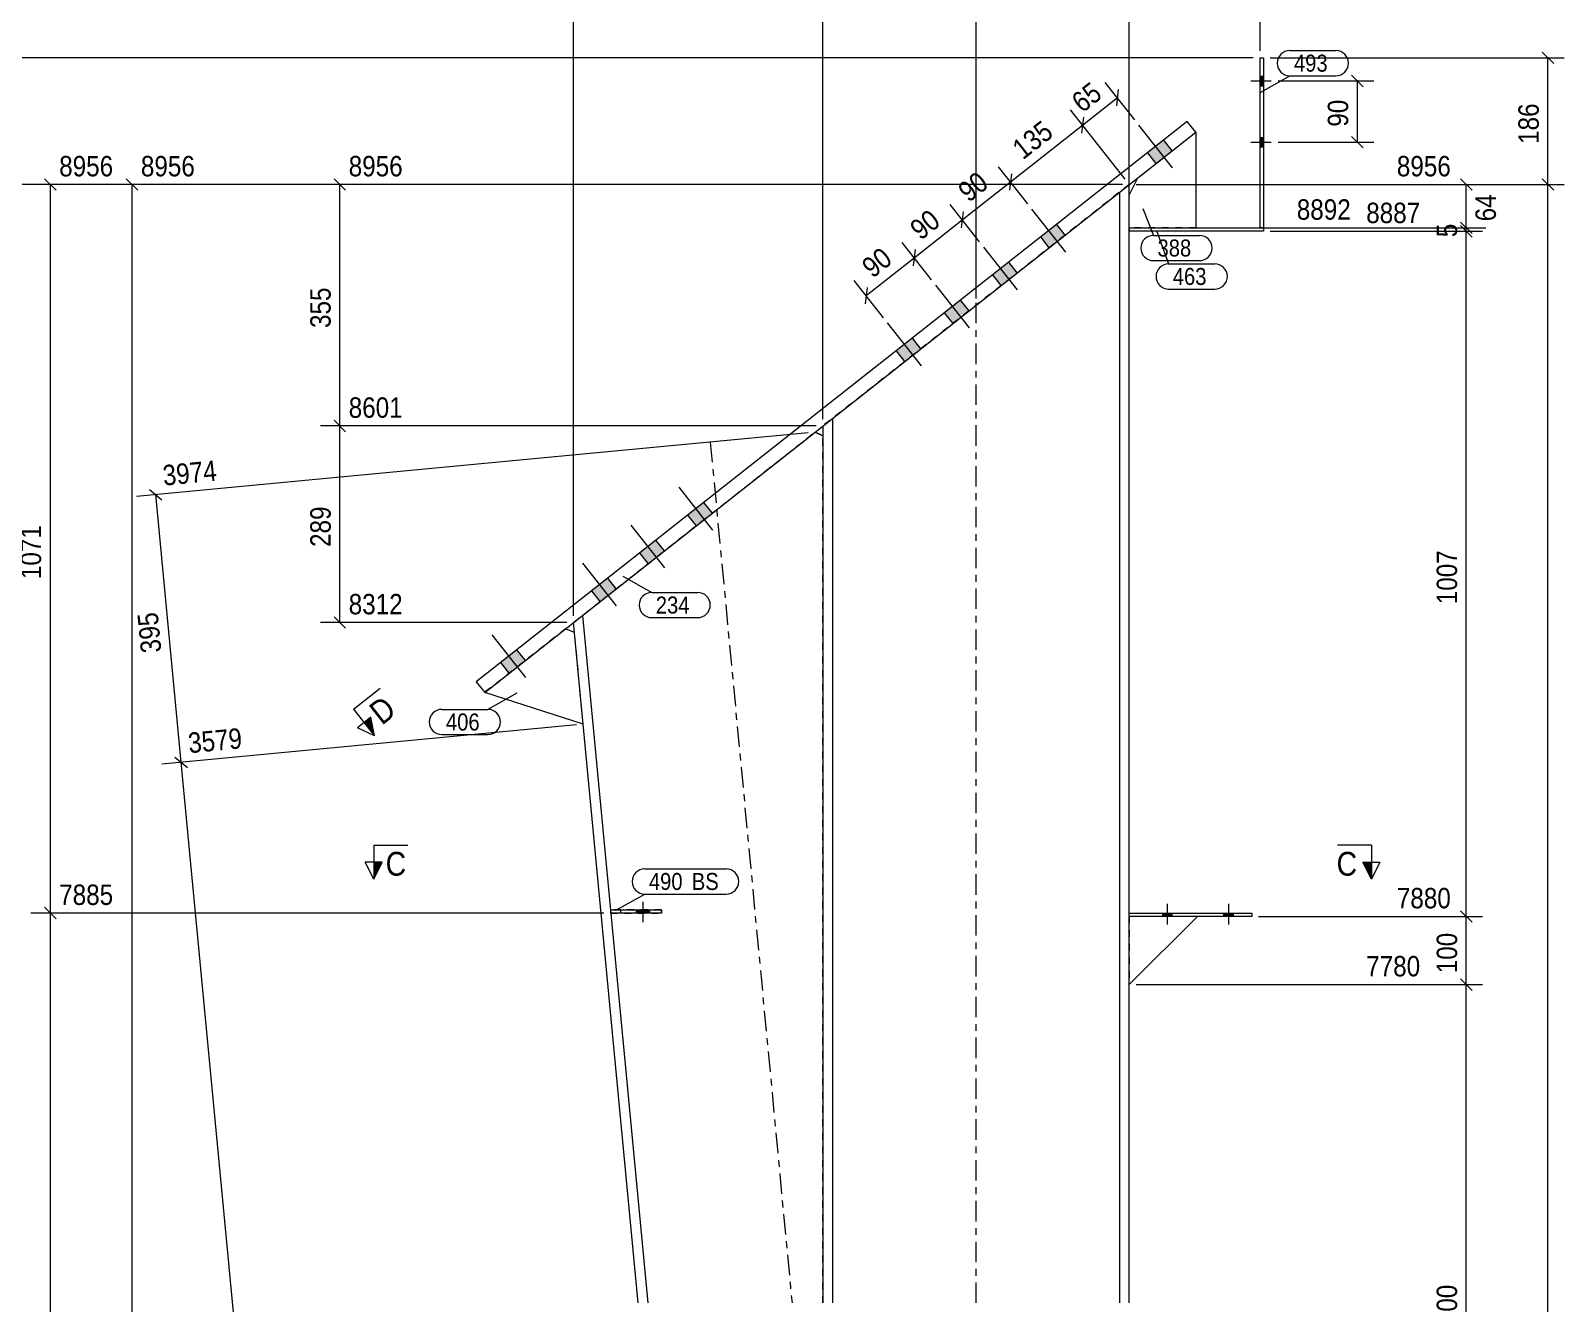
# Model space of a CAD drawing. Header units: millimetres. Extents: x 2 to 579, y 1 to 825.
# Drawn here: x 126.6 to 351.9, y 532.3 to 719.4 of the extents above; entities that cross this region are included whole.
import ezdxf

# ---------------------------------------------------------------- set-up
doc = ezdxf.new("R2010")
doc.units = ezdxf.units.MM
for name, pattern in [('XKITLINE00', [0]), ('XKITLINE01', [4, 1, -1, 1, -1]), ('XKITLINE02', [4, 2, -2]), ('XKITLINE03', [6, 3, -1, 1, -1])]:
    doc.linetypes.add(name, pattern=pattern)
for name, color, linetype, lineweight in [('Bolt', 3, 'Continuous', 0), ('Dimensions', 7, 'Continuous', 0), ('Part', 2, 'Continuous', 0), ('PartMark', 7, 'Continuous', 0), ('Section', 6, 'Continuous', 0)]:
    doc.layers.add(name, color=color, linetype=linetype, lineweight=lineweight)
doc.styles.add('ARIAL', font='ARIAL.TTF')

# ---------------------------------------------------------------- blocks, each defined once
blk = doc.blocks.new('*A6')
at = {"layer": 'Bolt'}
for points in [[(291.96, 699.88), (290.73, 701.45), (293.08, 703.3), (294.32, 701.73)], [(291.96, 699.88), (290.73, 701.45), (293.08, 703.3), (294.32, 701.73)], [(276.26, 687.49), (275.02, 689.06), (277.38, 690.92), (278.61, 689.35)], [(276.26, 687.49), (275.02, 689.06), (277.38, 690.92), (278.61, 689.35)], [(269.19, 681.92), (267.95, 683.49), (270.31, 685.35), (271.55, 683.78)], [(269.19, 681.92), (267.95, 683.49), (270.31, 685.35), (271.55, 683.78)], [(262.12, 676.35), (260.88, 677.92), (263.24, 679.78), (264.48, 678.21)], [(262.12, 676.35), (260.88, 677.92), (263.24, 679.78), (264.48, 678.21)], [(255.05, 670.78), (253.82, 672.35), (256.17, 674.21), (257.41, 672.64)], [(255.05, 670.78), (253.82, 672.35), (256.17, 674.21), (257.41, 672.64)], [(224.43, 646.63), (223.19, 648.2), (225.54, 650.06), (226.78, 648.49)], [(224.43, 646.63), (223.19, 648.2), (225.54, 650.06), (226.78, 648.49)], [(217.36, 641.06), (216.12, 642.63), (218.48, 644.49), (219.72, 642.92)], [(217.36, 641.06), (216.12, 642.63), (218.48, 644.49), (219.72, 642.92)], [(210.29, 635.49), (209.05, 637.06), (211.41, 638.92), (212.65, 637.35)], [(210.29, 635.49), (209.05, 637.06), (211.41, 638.92), (212.65, 637.35)], [(196.94, 624.96), (195.7, 626.54), (198.06, 628.39), (199.3, 626.82)], [(196.94, 624.96), (195.7, 626.54), (198.06, 628.39), (199.3, 626.82)]]:
    blk.add_hatch(color=3, dxfattribs=at).paths.add_polyline_path(points, flags=17)
at = {"layer": 'Bolt', "color": 3, "linetype": 'XKITLINE00', "lineweight": 0}
for p, q in [((294.38, 699.23), (289.43, 705.52)), ((294.38, 699.23), (289.43, 705.52)), ((294.32, 701.73), (293.08, 703.3)), ((294.32, 701.73), (293.08, 703.3)), ((291.96, 699.88), (290.73, 701.45)), ((291.96, 699.88), (290.73, 701.45)), ((278.67, 686.85), (273.72, 693.13)), ((278.67, 686.85), (273.72, 693.13)), ((278.61, 689.35), (277.38, 690.92)), ((278.61, 689.35), (277.38, 690.92)), ((271.61, 681.28), (266.65, 687.56)), ((271.61, 681.28), (266.65, 687.56)), ((276.26, 687.49), (275.02, 689.06)), ((276.26, 687.49), (275.02, 689.06)), ((271.55, 683.78), (270.31, 685.35)), ((271.55, 683.78), (270.31, 685.35)), ((269.19, 681.92), (267.95, 683.49)), ((269.19, 681.92), (267.95, 683.49)), ((264.54, 675.71), (259.59, 681.99)), ((264.54, 675.71), (259.59, 681.99)), ((264.48, 678.21), (263.24, 679.78)), ((264.48, 678.21), (263.24, 679.78)), ((257.47, 670.14), (252.52, 676.42)), ((257.47, 670.14), (252.52, 676.42)), ((262.12, 676.35), (260.88, 677.92)), ((262.12, 676.35), (260.88, 677.92)), ((257.41, 672.64), (256.17, 674.21)), ((257.41, 672.64), (256.17, 674.21)), ((255.05, 670.78), (253.82, 672.35)), ((255.05, 670.78), (253.82, 672.35)), ((226.84, 645.99), (221.89, 652.27)), ((226.84, 645.99), (221.89, 652.27)), ((226.78, 648.49), (225.54, 650.06)), ((226.78, 648.49), (225.54, 650.06)), ((219.78, 640.42), (214.82, 646.7)), ((219.78, 640.42), (214.82, 646.7)), ((224.43, 646.63), (223.19, 648.2)), ((224.43, 646.63), (223.19, 648.2)), ((219.72, 642.92), (218.48, 644.49)), ((219.72, 642.92), (218.48, 644.49)), ((217.36, 641.06), (216.12, 642.63)), ((217.36, 641.06), (216.12, 642.63)), ((212.71, 634.85), (207.75, 641.13)), ((212.71, 634.85), (207.75, 641.13)), ((212.65, 637.35), (211.41, 638.92)), ((212.65, 637.35), (211.41, 638.92)), ((210.29, 635.49), (209.05, 637.06)), ((210.29, 635.49), (209.05, 637.06)), ((199.36, 624.32), (194.4, 630.61)), ((199.36, 624.32), (194.4, 630.61)), ((196.94, 624.96), (195.7, 626.54)), ((196.94, 624.96), (195.7, 626.54)), ((199.3, 626.82), (198.06, 628.39)), ((199.3, 626.82), (198.06, 628.39))]:
    blk.add_line(p, q, dxfattribs=at)
blk = doc.blocks.new('*A13')
at = {"layer": 'Bolt'}
for points in [[(294.32, 589.69), (294.32, 589.19), (292.92, 589.19), (292.92, 589.69)], [(294.32, 589.69), (294.32, 589.19), (292.92, 589.19), (292.92, 589.69)], [(303.32, 589.69), (303.32, 589.19), (301.92, 589.19), (301.92, 589.69)], [(303.32, 589.69), (303.32, 589.19), (301.92, 589.19), (301.92, 589.69)]]:
    blk.add_hatch(color=3, dxfattribs=at).paths.add_polyline_path(points, flags=17)
at = {"layer": 'Bolt', "color": 3, "linetype": 'XKITLINE00', "lineweight": 0}
for p, q in [((293.62, 588.03), (293.62, 591.03)), ((293.62, 588.03), (293.62, 591.03)), ((302.62, 588.03), (302.62, 591.03)), ((302.62, 588.03), (302.62, 591.03)), ((292.92, 589.19), (292.92, 589.69)), ((292.92, 589.19), (292.92, 589.69)), ((294.32, 589.19), (294.32, 589.69)), ((294.32, 589.19), (294.32, 589.69)), ((301.92, 589.19), (301.92, 589.69)), ((301.92, 589.19), (301.92, 589.69)), ((303.32, 589.19), (303.32, 589.69)), ((303.32, 589.19), (303.32, 589.69))]:
    blk.add_line(p, q, dxfattribs=at)
blk = doc.blocks.new('*A14')
at = {"layer": 'Bolt', "color": 3, "linetype": 'XKITLINE02', "lineweight": 0}
for p, q in [((216.62, 588.34), (216.62, 591.34)), ((215.64, 589.69), (215.64, 590.19)), ((217.6, 589.69), (217.6, 590.19))]:
    blk.add_line(p, q, dxfattribs=at)
blk = doc.blocks.new('*A15')
at = {"layer": 'Bolt'}
blk.add_hatch(color=3, dxfattribs=at).paths.add_polyline_path([(215.64, 589.69), (215.64, 590.19), (217.6, 590.19), (217.6, 589.69)], flags=17)
at = {"layer": 'Bolt', "color": 3, "linetype": 'XKITLINE00', "lineweight": 0}
for p, q in [((216.62, 588.34), (216.62, 591.34)), ((215.64, 589.69), (215.64, 590.19)), ((217.6, 589.69), (217.6, 590.19))]:
    blk.add_line(p, q, dxfattribs=at)
blk = doc.blocks.new('*A16')
at = {"layer": 'Bolt'}
for points in [[(307.22, 712.7), (307.72, 712.7), (307.72, 711.3), (307.22, 711.3)], [(307.22, 703.7), (307.72, 703.7), (307.72, 702.3), (307.22, 702.3)]]:
    blk.add_hatch(color=3, dxfattribs=at).paths.add_polyline_path(points, flags=17)
at = {"layer": 'Bolt', "color": 3, "linetype": 'XKITLINE00', "lineweight": 0}
for p, q in [((305.88, 712), (308.88, 712)), ((307.22, 712.7), (307.72, 712.7)), ((307.22, 711.3), (307.72, 711.3)), ((305.88, 703), (308.88, 703)), ((307.22, 703.7), (307.72, 703.7)), ((307.22, 702.3), (307.72, 702.3))]:
    blk.add_line(p, q, dxfattribs=at)
blk = doc.blocks.new('*A17')
at = {"layer": 'Bolt'}
for points in [[(307.22, 712.7), (307.72, 712.7), (307.72, 711.3), (307.22, 711.3)], [(307.22, 703.7), (307.72, 703.7), (307.72, 702.3), (307.22, 702.3)]]:
    blk.add_hatch(color=3, dxfattribs=at).paths.add_polyline_path(points, flags=17)
at = {"layer": 'Bolt', "color": 3, "linetype": 'XKITLINE00', "lineweight": 0}
for p, q in [((305.88, 712), (308.88, 712)), ((307.22, 712.7), (307.72, 712.7)), ((307.22, 711.3), (307.72, 711.3)), ((305.88, 703), (308.88, 703)), ((307.22, 703.7), (307.72, 703.7)), ((307.22, 702.3), (307.72, 702.3))]:
    blk.add_line(p, q, dxfattribs=at)
blk = doc.blocks.new('*A18')
at = {"layer": 'Part', "color": 2, "linetype": 'XKITLINE00', "lineweight": 0}
for p, q in [((296.54, 706.03), (192.09, 623.69)), ((297.78, 704.46), (296.54, 706.03)), ((193.33, 622.12), (297.78, 704.46)), ((192.09, 623.69), (193.33, 622.12))]:
    blk.add_line(p, q, dxfattribs=at)
blk = doc.blocks.new('*A19')
at = {"layer": 'Part', "color": 7, "linetype": 'XKITLINE01', "lineweight": 0}
blk.add_line((288.02, 696.77), (243.02, 661.29), dxfattribs=at)
at = {"layer": 'Part', "color": 2, "linetype": 'XKITLINE00', "lineweight": 0}
for p, q in [((288.02, 532.39), (288.02, 696.77)), ((286.62, 532.39), (286.62, 695.66)), ((244.42, 662.4), (244.42, 532.39)), ((243.02, 661.29), (243.02, 532.39))]:
    blk.add_line(p, q, dxfattribs=at)
at = {"layer": 'Part', "color": 7, "linetype": 'XKITLINE03', "lineweight": 0}
blk.add_line((265.52, 532.39), (265.52, 689.03), dxfattribs=at)
blk = doc.blocks.new('*A22')
at = {"layer": 'Part', "color": 7, "linetype": 'XKITLINE01', "lineweight": 0}
for p, q in [((206.37, 632.4), (241.86, 660.38)), ((207.68, 633.43), (241.85, 660.39)), ((241.86, 660.38), (241.85, 660.39)), ((241.85, 660.39), (241.87, 660.38)), ((243.02, 532.39), (243.02, 659.82))]:
    blk.add_line(p, q, dxfattribs=at)
at = {"layer": 'Part', "color": 2, "linetype": 'XKITLINE00', "lineweight": 0}
for p, q in [((243.02, 659.82), (241.86, 660.38)), ((241.87, 660.38), (243.02, 659.82)), ((207.68, 633.43), (217.28, 532.39)), ((215.87, 532.39), (206.37, 632.4))]:
    blk.add_line(p, q, dxfattribs=at)
at = {"layer": 'Part', "color": 7, "linetype": 'XKITLINE03', "lineweight": 0}
blk.add_line((226.46, 658.93), (238.47, 532.39), dxfattribs=at)
blk = doc.blocks.new('*A24')
at = {"layer": 'Part', "color": 7, "linetype": 'XKITLINE01', "lineweight": 0}
for p, q in [((205.2, 631.47), (193.33, 622.12)), ((207.79, 617.47), (206.52, 630.91))]:
    blk.add_line(p, q, dxfattribs=at)
at = {"layer": 'Part', "color": 2, "linetype": 'XKITLINE00', "lineweight": 0}
for p, q in [((206.52, 630.91), (205.2, 631.47)), ((207.79, 617.47), (193.33, 622.12))]:
    blk.add_line(p, q, dxfattribs=at)
blk = doc.blocks.new('*A33')
at = {"layer": 'Part', "color": 2, "linetype": 'XKITLINE00', "lineweight": 0}
for p, q in [((288.02, 589.69), (306.02, 589.69)), ((306.02, 589.19), (288.02, 589.19)), ((306.02, 589.69), (306.02, 589.19))]:
    blk.add_line(p, q, dxfattribs=at)
at = {"layer": 'Part', "color": 7, "linetype": 'XKITLINE01', "lineweight": 0}
blk.add_line((288.02, 589.19), (288.02, 589.69), dxfattribs=at)
blk = doc.blocks.new('*A34')
at = {"layer": 'Part', "color": 2, "linetype": 'XKITLINE00', "lineweight": 0}
blk.add_line((288.02, 579.19), (298.02, 589.19), dxfattribs=at)
at = {"layer": 'Part', "color": 7, "linetype": 'XKITLINE01', "lineweight": 0}
for p, q in [((288.02, 589.19), (288.02, 579.19)), ((298.02, 589.19), (288.02, 589.19))]:
    blk.add_line(p, q, dxfattribs=at)
blk = doc.blocks.new('*A35')
at = {"layer": 'Part', "color": 7, "linetype": 'XKITLINE01', "lineweight": 0}
for p, q in [((219.32, 590.19), (211.82, 590.19)), ((211.82, 590.19), (211.82, 589.69)), ((211.82, 589.69), (219.32, 589.69)), ((213.32, 589.69), (213.32, 590.19)), ((219.32, 589.69), (219.32, 590.19))]:
    blk.add_line(p, q, dxfattribs=at)
blk = doc.blocks.new('*A36')
at = {"layer": 'Part', "color": 2, "linetype": 'XKITLINE00', "lineweight": 0}
for p, q in [((211.82, 590.19), (211.82, 589.87)), ((211.82, 590.19), (219.32, 590.19)), ((219.32, 589.69), (211.84, 589.69)), ((219.32, 590.19), (219.32, 589.69))]:
    blk.add_line(p, q, dxfattribs=at)
at = {"layer": 'Part', "color": 7, "linetype": 'XKITLINE01', "lineweight": 0}
for p, q in [((211.82, 589.87), (211.82, 589.69)), ((211.82, 589.69), (211.84, 589.69)), ((213.32, 589.69), (213.32, 590.19))]:
    blk.add_line(p, q, dxfattribs=at)
blk = doc.blocks.new('*A37')
at = {"layer": 'Part', "color": 7, "linetype": 'XKITLINE01', "lineweight": 0}
for p, q in [((289.2, 697.7), (297.78, 704.46)), ((288.02, 690.4), (288.02, 695.27)), ((297.78, 690.4), (288.02, 690.4))]:
    blk.add_line(p, q, dxfattribs=at)
at = {"layer": 'Part', "color": 2, "linetype": 'XKITLINE00', "lineweight": 0}
for p, q in [((297.78, 704.46), (297.78, 690.4)), ((289.2, 697.7), (288.02, 695.27))]:
    blk.add_line(p, q, dxfattribs=at)
blk = doc.blocks.new('*A38')
at = {"layer": 'Part', "color": 2, "linetype": 'XKITLINE00', "lineweight": 0}
for p, q in [((307.22, 690.4), (307.22, 715.4)), ((307.22, 715.4), (307.72, 715.4)), ((307.72, 715.4), (307.72, 690.4)), ((307.72, 690.4), (307.22, 690.4))]:
    blk.add_line(p, q, dxfattribs=at)
blk = doc.blocks.new('*A39')
at = {"layer": 'Part', "color": 2, "linetype": 'XKITLINE00', "lineweight": 0}
for p, q in [((288.02, 690.4), (288.02, 689.9)), ((288.02, 690.4), (307.72, 690.4)), ((307.72, 689.9), (288.02, 689.9)), ((307.72, 690.4), (307.72, 689.9))]:
    blk.add_line(p, q, dxfattribs=at)
blk = doc.blocks.new('*A114')
at = {"layer": 'Dimensions', "color": 7, "linetype": 'XKITLINE00', "lineweight": 0}
blk.add_line((306.22, 715.4), (100.08, 715.4), dxfattribs=at)
blk = doc.blocks.new('*A121')
at = {"layer": 'PartMark', "color": 7, "linetype": 'XKITLINE00', "lineweight": 0}
for p, q in [((213.61, 639.21), (217.86, 636.82)), ((217.86, 636.82), (224.62, 636.82)), ((217.86, 633.12), (224.62, 633.12))]:
    blk.add_line(p, q, dxfattribs=at)
for centre, start, end in [((217.86, 634.97), 90, 270), ((224.62, 634.97), 270, 90)]:
    blk.add_arc(centre, 1.85, start, end, dxfattribs=at)
at = {"layer": 'PartMark', "color": 3, "style": 'ARIAL', "width": 0.85}
blk.add_text('234', height=2.5, dxfattribs=at).set_placement((218.46, 633.72))
blk = doc.blocks.new('*A124')
at = {"layer": 'PartMark', "color": 7, "linetype": 'XKITLINE00', "lineweight": 0}
for p, q in [((216.84, 596.19), (228.8, 596.19)), ((212.59, 590.1), (216.84, 592.49)), ((216.84, 592.49), (228.8, 592.49))]:
    blk.add_line(p, q, dxfattribs=at)
for centre, start, end in [((216.84, 594.34), 90, 270), ((228.8, 594.34), 270, 90)]:
    blk.add_arc(centre, 1.85, start, end, dxfattribs=at)
at = {"layer": 'PartMark', "color": 3, "style": 'ARIAL', "width": 0.85}
for s, p in [('490', (217.44, 593.09)), ('BS', (223.75, 593.09))]:
    blk.add_text(s, height=2.5, dxfattribs=at).set_placement(p)
blk = doc.blocks.new('*A128')
at = {"layer": 'Section'}
for points in [[(315.73, 728.16), (317.27, 726.2), (314.74, 727.38)], [(176.59, 618.47), (177.15, 615.73), (175.6, 617.69)]]:
    blk.add_hatch(color=3, dxfattribs=at).paths.add_polyline_path(points, flags=17)
at = {"layer": 'Section', "color": 1, "linetype": 'XKITLINE00', "lineweight": 0}
for p, q in [((314.18, 730.12), (310.25, 727.03)), ((314.18, 730.12), (317.27, 726.2)), ((174.06, 619.66), (177.98, 622.75)), ((174.06, 619.66), (177.15, 615.73))]:
    blk.add_line(p, q, dxfattribs=at)
at = {"layer": 'Section', "color": 3, "linetype": 'XKITLINE00', "lineweight": 0}
for p, q in [((314.74, 727.38), (316.71, 728.93)), ((316.71, 728.93), (317.27, 726.2)), ((317.27, 726.2), (314.74, 727.38)), ((176.59, 618.47), (174.62, 616.92)), ((177.15, 615.73), (176.59, 618.47)), ((177.15, 615.73), (174.62, 616.92))]:
    blk.add_line(p, q, dxfattribs=at)
at = {"layer": 'Section', "color": 7, "style": 'ARIAL', "width": 0.85}
for p in [(312.94, 723.42), (178.22, 617.21)]:
    blk.add_text('D', height=3.5, rotation=38.2507, dxfattribs=at).set_placement(p)
blk = doc.blocks.new('*A130')
at = {"layer": 'Section'}
for points in [[(178.28, 597.19), (177.03, 594.69), (177.03, 597.19)], [(323.59, 597.19), (323.59, 594.69), (322.34, 597.19)]]:
    blk.add_hatch(color=3, dxfattribs=at).paths.add_polyline_path(points, flags=17)
at = {"layer": 'Section', "color": 1, "linetype": 'XKITLINE00', "lineweight": 0}
for p, q in [((177.03, 599.69), (182.03, 599.69)), ((177.03, 599.69), (177.03, 594.69)), ((323.59, 599.69), (318.59, 599.69)), ((323.59, 599.69), (323.59, 594.69))]:
    blk.add_line(p, q, dxfattribs=at)
at = {"layer": 'Section', "color": 3, "linetype": 'XKITLINE00', "lineweight": 0}
for p, q in [((177.03, 594.69), (175.78, 597.19)), ((178.28, 597.19), (175.78, 597.19)), ((177.03, 594.69), (178.28, 597.19)), ((322.34, 597.19), (324.84, 597.19)), ((323.59, 594.69), (322.34, 597.19)), ((324.84, 597.19), (323.59, 594.69))]:
    blk.add_line(p, q, dxfattribs=at)
at = {"layer": 'Section', "color": 7, "style": 'ARIAL', "width": 0.85}
for p in [(178.78, 595.19), (318.47, 595.19)]:
    blk.add_text('C', height=3.5, dxfattribs=at).set_placement(p)
blk = doc.blocks.new('*A133')
at = {"layer": 'Dimensions', "color": 7, "linetype": 'XKITLINE00', "lineweight": 0}
for p, q in [((258.97, 682.78), (254.65, 688.25)), ((256.56, 687.2), (256.27, 684.82)), ((249.35, 680.44), (256.42, 686.01)), ((251.9, 677.2), (247.58, 682.68)), ((249.49, 681.63), (249.21, 679.25))]:
    blk.add_line(p, q, dxfattribs=at)
at = {"layer": 'Dimensions', "color": 3}
for p in [(256.42, 686.01), (249.35, 680.44)]:
    blk.add_point(p, dxfattribs=at)
at = {"layer": 'Dimensions', "color": 3, "style": 'ARIAL', "width": 0.85}
blk.add_text('90', height=3, rotation=38.2507, dxfattribs=at).set_placement((250.3, 682.91))
blk = doc.blocks.new('*A134')
at = {"layer": 'Dimensions', "color": 7, "linetype": 'XKITLINE00', "lineweight": 0}
for p, q in [((266.03, 688.35), (261.72, 693.82)), ((263.62, 692.77), (263.34, 690.39)), ((256.42, 686.01), (263.48, 691.58)), ((258.97, 682.78), (254.65, 688.25)), ((256.56, 687.2), (256.27, 684.82))]:
    blk.add_line(p, q, dxfattribs=at)
at = {"layer": 'Dimensions', "color": 3}
for p in [(263.48, 691.58), (256.42, 686.01)]:
    blk.add_point(p, dxfattribs=at)
at = {"layer": 'Dimensions', "color": 3, "style": 'ARIAL', "width": 0.85}
blk.add_text('90', height=3, rotation=38.2507, dxfattribs=at).set_placement((257.37, 688.48))
blk = doc.blocks.new('*A135')
at = {"layer": 'Dimensions', "color": 7, "linetype": 'XKITLINE00', "lineweight": 0}
for p, q in [((273.1, 693.92), (268.79, 699.39)), ((263.48, 691.58), (270.55, 697.15)), ((270.69, 698.35), (270.41, 695.96)), ((266.03, 688.35), (261.72, 693.82)), ((263.62, 692.77), (263.34, 690.39))]:
    blk.add_line(p, q, dxfattribs=at)
at = {"layer": 'Dimensions', "color": 3}
for p in [(270.55, 697.15), (263.48, 691.58)]:
    blk.add_point(p, dxfattribs=at)
at = {"layer": 'Dimensions', "color": 3, "style": 'ARIAL', "width": 0.85}
blk.add_text('90', height=3, rotation=38.2507, dxfattribs=at).set_placement((264.43, 694.05))
blk = doc.blocks.new('*A136')
at = {"layer": 'Dimensions', "color": 7, "linetype": 'XKITLINE00', "lineweight": 0}
for p, q in [((287.4, 697.55), (279.37, 707.74)), ((270.55, 697.15), (281.14, 705.5)), ((281.28, 706.69), (281, 704.31)), ((273.1, 693.92), (268.79, 699.39)), ((270.69, 698.35), (270.41, 695.96))]:
    blk.add_line(p, q, dxfattribs=at)
at = {"layer": 'Dimensions', "color": 3}
for p in [(281.14, 705.5), (270.55, 697.15)]:
    blk.add_point(p, dxfattribs=at)
at = {"layer": 'Dimensions', "color": 3, "style": 'ARIAL', "width": 0.85}
blk.add_text('135', height=3, rotation=38.2507, dxfattribs=at).set_placement((272.39, 700.32))
blk = doc.blocks.new('*A137')
at = {"layer": 'Dimensions', "color": 7, "linetype": 'XKITLINE00', "lineweight": 0}
for p, q in [((288.81, 706.3), (284.49, 711.78)), ((286.4, 710.73), (286.12, 708.35)), ((287.4, 697.55), (279.37, 707.74)), ((281.14, 705.5), (286.26, 709.54)), ((281.28, 706.69), (281, 704.31))]:
    blk.add_line(p, q, dxfattribs=at)
at = {"layer": 'Dimensions', "color": 3}
for p in [(286.26, 709.54), (281.14, 705.5)]:
    blk.add_point(p, dxfattribs=at)
at = {"layer": 'Dimensions', "color": 3, "style": 'ARIAL', "width": 0.85}
blk.add_text('65', height=3, rotation=38.2507, dxfattribs=at).set_placement((281.11, 707.2))
blk = doc.blocks.new('*A138')
at = {"layer": 'Dimensions', "color": 7, "linetype": 'XKITLINE00', "lineweight": 0}
for p, q in [((207.22, 725.57), (205.53, 723.87)), ((206.37, 633.4), (206.37, 727.57)), ((243.87, 725.57), (242.17, 723.87)), ((243.02, 662.29), (243.02, 727.57)), ((206.37, 724.72), (243.02, 724.72))]:
    blk.add_line(p, q, dxfattribs=at)
at = {"layer": 'Dimensions', "color": 3}
for p in [(206.37, 724.72), (243.02, 724.72)]:
    blk.add_point(p, dxfattribs=at)
at = {"layer": 'Dimensions', "color": 3, "style": 'ARIAL', "width": 0.85}
blk.add_text('366', height=3, dxfattribs=at).set_placement((221.36, 726.07))
blk = doc.blocks.new('*A139')
at = {"layer": 'Dimensions', "color": 7, "linetype": 'XKITLINE00', "lineweight": 0}
for p, q in [((243.87, 725.57), (242.17, 723.87)), ((243.02, 662.29), (243.02, 727.57)), ((266.37, 725.57), (264.67, 723.87)), ((265.52, 680.03), (265.52, 727.57)), ((243.02, 724.72), (265.52, 724.72))]:
    blk.add_line(p, q, dxfattribs=at)
at = {"layer": 'Dimensions', "color": 3}
for p in [(243.02, 724.72), (265.52, 724.72)]:
    blk.add_point(p, dxfattribs=at)
at = {"layer": 'Dimensions', "color": 3, "style": 'ARIAL', "width": 0.85}
blk.add_text('225', height=3, dxfattribs=at).set_placement((250.93, 726.07))
blk = doc.blocks.new('*A140')
at = {"layer": 'Dimensions', "color": 7, "linetype": 'XKITLINE00', "lineweight": 0}
for p, q in [((266.37, 725.57), (264.67, 723.87)), ((265.52, 680.03), (265.52, 727.57)), ((288.87, 725.57), (287.17, 723.87)), ((288.02, 696.27), (288.02, 727.57)), ((265.52, 724.72), (288.02, 724.72))]:
    blk.add_line(p, q, dxfattribs=at)
at = {"layer": 'Dimensions', "color": 3}
for p in [(265.52, 724.72), (288.02, 724.72)]:
    blk.add_point(p, dxfattribs=at)
at = {"layer": 'Dimensions', "color": 3, "style": 'ARIAL', "width": 0.85}
blk.add_text('225', height=3, dxfattribs=at).set_placement((273.43, 726.07))
blk = doc.blocks.new('*A141')
at = {"layer": 'Dimensions', "color": 7, "linetype": 'XKITLINE00', "lineweight": 0}
for p, q in [((242.02, 661.29), (169.2, 661.29)), ((171.2, 662.14), (172.9, 660.44)), ((172.05, 632.4), (172.05, 661.29)), ((171.2, 633.25), (172.9, 631.55)), ((205.37, 632.4), (169.2, 632.4))]:
    blk.add_line(p, q, dxfattribs=at)
at = {"layer": 'Dimensions', "color": 3}
for p in [(172.05, 661.29), (172.05, 632.4)]:
    blk.add_point(p, dxfattribs=at)
at = {"layer": 'Dimensions', "color": 3, "style": 'ARIAL', "width": 0.85}
for s, p in [('8601', (173.35, 662.49)), ('8312', (173.35, 633.6))]:
    blk.add_text(s, height=3, dxfattribs=at).set_placement(p)
blk.add_text('289', height=3, rotation=90.0002, dxfattribs=at).set_placement((170.7, 643.51))
blk = doc.blocks.new('*A142')
at = {"layer": 'Dimensions', "color": 7, "linetype": 'XKITLINE00', "lineweight": 0}
for p, q in [((287.02, 696.77), (169.2, 696.77)), ((171.2, 697.62), (172.9, 695.92)), ((172.05, 661.29), (172.05, 696.77)), ((242.02, 661.29), (169.2, 661.29)), ((171.2, 662.14), (172.9, 660.44))]:
    blk.add_line(p, q, dxfattribs=at)
at = {"layer": 'Dimensions', "color": 3}
for p in [(172.05, 696.77), (172.05, 661.29)]:
    blk.add_point(p, dxfattribs=at)
at = {"layer": 'Dimensions', "color": 3, "style": 'ARIAL', "width": 0.85}
blk.add_text('8956', height=3, dxfattribs=at).set_placement((173.35, 697.97))
blk.add_text('355', height=3, rotation=90.0002, dxfattribs=at).set_placement((170.7, 675.69))
blk = doc.blocks.new('*A143')
at = {"layer": 'Dimensions', "color": 7, "linetype": 'XKITLINE00', "lineweight": 0}
for p, q in [((289.02, 696.77), (351.92, 696.77)), ((348.67, 697.62), (350.37, 695.92)), ((349.52, 143.63), (349.52, 696.77))]:
    blk.add_line(p, q, dxfattribs=at)
at = {"layer": 'Dimensions', "color": 3}
blk.add_point((349.52, 696.77), dxfattribs=at)
blk = doc.blocks.new('*A144')
at = {"layer": 'Dimensions', "color": 7, "linetype": 'XKITLINE00', "lineweight": 0}
for p, q in [((308.72, 715.4), (351.92, 715.4)), ((348.67, 716.24), (350.37, 714.55)), ((349.52, 696.77), (349.52, 715.4)), ((289.02, 696.77), (351.92, 696.77)), ((348.67, 697.62), (350.37, 695.92))]:
    blk.add_line(p, q, dxfattribs=at)
at = {"layer": 'Dimensions', "color": 3}
for p in [(349.52, 715.4), (349.52, 696.77)]:
    blk.add_point(p, dxfattribs=at)
at = {"layer": 'Dimensions', "color": 3, "style": 'ARIAL', "width": 0.85}
blk.add_text('186', height=3, rotation=90.0002, dxfattribs=at).set_placement((348.17, 702.74))
blk = doc.blocks.new('*A146')
at = {"layer": 'Dimensions', "color": 7, "linetype": 'XKITLINE00', "lineweight": 0}
blk.add_line((287.02, 696.77), (114.67, 696.77), dxfattribs=at)
blk = doc.blocks.new('*A147')
at = {"layer": 'Dimensions', "color": 7, "linetype": 'XKITLINE00', "lineweight": 0}
for p, q in [((128.67, 590.54), (130.37, 588.84)), ((210.82, 589.69), (126.67, 589.69)), ((129.52, 143.63), (129.52, 589.69))]:
    blk.add_line(p, q, dxfattribs=at)
at = {"layer": 'Dimensions', "color": 3}
blk.add_point((129.52, 589.69), dxfattribs=at)
at = {"layer": 'Dimensions', "color": 3, "style": 'ARIAL', "width": 0.85}
blk.add_text('7885', height=3, dxfattribs=at).set_placement((130.82, 590.89))
blk = doc.blocks.new('*A148')
at = {"layer": 'Dimensions', "color": 7, "linetype": 'XKITLINE00', "lineweight": 0}
for p, q in [((287.02, 696.77), (126.67, 696.77)), ((128.67, 697.62), (130.37, 695.92)), ((129.52, 589.69), (129.52, 696.77)), ((128.67, 590.54), (130.37, 588.84)), ((210.82, 589.69), (126.67, 589.69))]:
    blk.add_line(p, q, dxfattribs=at)
at = {"layer": 'Dimensions', "color": 3}
for p in [(129.52, 696.77), (129.52, 589.69)]:
    blk.add_point(p, dxfattribs=at)
at = {"layer": 'Dimensions', "color": 3, "style": 'ARIAL', "width": 0.85}
blk.add_text('8956', height=3, dxfattribs=at).set_placement((130.82, 697.97))
blk.add_text('1071', height=3, rotation=90.0002, dxfattribs=at).set_placement((128.17, 638.78))
blk = doc.blocks.new('*A150')
at = {"layer": 'Dimensions', "color": 7, "linetype": 'XKITLINE00', "lineweight": 0}
for p, q in [((287.02, 696.77), (138.67, 696.77)), ((140.67, 697.62), (142.37, 695.92)), ((141.52, 249.33), (141.52, 696.77))]:
    blk.add_line(p, q, dxfattribs=at)
at = {"layer": 'Dimensions', "color": 3}
blk.add_point((141.52, 696.77), dxfattribs=at)
at = {"layer": 'Dimensions', "color": 3, "style": 'ARIAL', "width": 0.85}
blk.add_text('8956', height=3, dxfattribs=at).set_placement((142.82, 697.97))
blk = doc.blocks.new('*A157')
at = {"layer": 'Dimensions', "color": 7, "linetype": 'XKITLINE00', "lineweight": 0}
for p, q in [((289.02, 579.19), (339.92, 579.19)), ((336.67, 580.04), (338.37, 578.34)), ((337.52, 484.01), (337.52, 579.19)), ((336.67, 484.86), (338.37, 483.16)), ((307.02, 484.01), (339.92, 484.01))]:
    blk.add_line(p, q, dxfattribs=at)
at = {"layer": 'Dimensions', "color": 3}
for p in [(337.52, 579.19), (337.52, 484.01)]:
    blk.add_point(p, dxfattribs=at)
at = {"layer": 'Dimensions', "color": 3, "style": 'ARIAL', "width": 0.85}
blk.add_text('7780', height=3, dxfattribs=at).set_placement((322.82, 580.39))
blk.add_text('1200', height=3, rotation=90.0002, dxfattribs=at).set_placement((336.17, 527.15))
blk = doc.blocks.new('*A158')
at = {"layer": 'Dimensions', "color": 7, "linetype": 'XKITLINE00', "lineweight": 0}
for p, q in [((307.02, 589.19), (339.92, 589.19)), ((336.67, 590.04), (338.37, 588.34)), ((337.52, 579.19), (337.52, 589.19)), ((289.02, 579.19), (339.92, 579.19)), ((336.67, 580.04), (338.37, 578.34))]:
    blk.add_line(p, q, dxfattribs=at)
at = {"layer": 'Dimensions', "color": 3}
for p in [(337.52, 589.19), (337.52, 579.19)]:
    blk.add_point(p, dxfattribs=at)
at = {"layer": 'Dimensions', "color": 3, "style": 'ARIAL', "width": 0.85}
blk.add_text('7880', height=3, dxfattribs=at).set_placement((327.32, 590.39))
blk.add_text('100', height=3, rotation=90.0002, dxfattribs=at).set_placement((336.17, 580.85))
blk = doc.blocks.new('*A159')
at = {"layer": 'Dimensions', "color": 7, "linetype": 'XKITLINE00', "lineweight": 0}
for p, q in [((308.72, 689.9), (339.92, 689.9)), ((336.67, 690.74), (338.37, 689.05)), ((337.52, 589.19), (337.52, 689.9)), ((307.02, 589.19), (339.92, 589.19)), ((336.67, 590.04), (338.37, 588.34))]:
    blk.add_line(p, q, dxfattribs=at)
at = {"layer": 'Dimensions', "color": 3}
for p in [(337.52, 689.9), (337.52, 589.19)]:
    blk.add_point(p, dxfattribs=at)
at = {"layer": 'Dimensions', "color": 3, "style": 'ARIAL', "width": 0.85}
blk.add_text('8887', height=3, dxfattribs=at).set_placement((322.82, 691.1))
blk.add_text('1007', height=3, rotation=90.0002, dxfattribs=at).set_placement((336.17, 635.09))
blk = doc.blocks.new('*A160')
at = {"layer": 'Dimensions', "color": 7, "linetype": 'XKITLINE00', "lineweight": 0}
for p, q in [((298.78, 690.4), (339.92, 690.4)), ((308.72, 689.9), (339.92, 689.9)), ((336.67, 691.24), (338.37, 689.55)), ((336.67, 690.74), (338.37, 689.05)), ((337.52, 689.9), (337.52, 690.4))]:
    blk.add_line(p, q, dxfattribs=at)
at = {"layer": 'Dimensions', "color": 3}
for p in [(337.52, 690.4), (337.52, 689.9)]:
    blk.add_point(p, dxfattribs=at)
at = {"layer": 'Dimensions', "color": 3, "style": 'ARIAL', "width": 0.85}
blk.add_text('8892', height=3, dxfattribs=at).set_placement((312.62, 691.6))
blk.add_text('5', height=3, rotation=90.0002, dxfattribs=at).set_placement((336.17, 689.03))
blk = doc.blocks.new('*A161')
at = {"layer": 'Dimensions', "color": 7, "linetype": 'XKITLINE00', "lineweight": 0}
for p, q in [((289.02, 696.77), (340.37, 696.77)), ((336.67, 697.62), (338.37, 695.92)), ((337.52, 690.4), (337.52, 696.77)), ((298.78, 690.4), (340.37, 690.4)), ((336.67, 691.24), (338.37, 689.55))]:
    blk.add_line(p, q, dxfattribs=at)
at = {"layer": 'Dimensions', "color": 3}
for p in [(337.52, 696.77), (337.52, 690.4)]:
    blk.add_point(p, dxfattribs=at)
at = {"layer": 'Dimensions', "color": 3, "style": 'ARIAL', "width": 0.85}
blk.add_text('8956', height=3, dxfattribs=at).set_placement((327.32, 697.97))
blk.add_text('64', height=3, rotation=90.0002, dxfattribs=at).set_placement((341.87, 691.36))
blk = doc.blocks.new('*A162')
at = {"layer": 'Dimensions', "color": 7, "linetype": 'XKITLINE00', "lineweight": 0}
for p, q in [((309.88, 712), (323.92, 712)), ((320.67, 712.84), (322.37, 711.15)), ((321.52, 703), (321.52, 712)), ((309.88, 703), (323.92, 703)), ((320.67, 703.84), (322.37, 702.15))]:
    blk.add_line(p, q, dxfattribs=at)
at = {"layer": 'Dimensions', "color": 3}
for p in [(321.52, 712), (321.52, 703)]:
    blk.add_point(p, dxfattribs=at)
at = {"layer": 'Dimensions', "color": 3, "style": 'ARIAL', "width": 0.85}
blk.add_text('90', height=3, rotation=90.0002, dxfattribs=at).set_placement((320.17, 705.27))
blk = doc.blocks.new('*A163')
at = {"layer": 'Dimensions', "color": 7, "linetype": 'XKITLINE00', "lineweight": 0}
for p, q in [((206.8, 617.37), (145.9, 611.59)), ((147.81, 612.62), (149.66, 611.1)), ((177.9, 304.75), (148.73, 611.86))]:
    blk.add_line(p, q, dxfattribs=at)
at = {"layer": 'Dimensions', "color": 3}
blk.add_point((148.73, 611.86), dxfattribs=at)
at = {"layer": 'Dimensions', "color": 3, "style": 'ARIAL', "width": 0.85}
blk.add_text('3579', height=3, rotation=5.4259, dxfattribs=at).set_placement((149.91, 613.18))
blk = doc.blocks.new('*A164')
at = {"layer": 'Dimensions', "color": 7, "linetype": 'XKITLINE00', "lineweight": 0}
for p, q in [((240.85, 660.3), (142.16, 650.93)), ((144.07, 651.96), (145.92, 650.43)), ((148.73, 611.86), (145, 651.2)), ((206.8, 617.37), (145.9, 611.59)), ((147.81, 612.62), (149.66, 611.1))]:
    blk.add_line(p, q, dxfattribs=at)
at = {"layer": 'Dimensions', "color": 3}
for p in [(145, 651.2), (148.73, 611.86)]:
    blk.add_point(p, dxfattribs=at)
at = {"layer": 'Dimensions', "color": 3, "style": 'ARIAL', "width": 0.85}
for s, rotation, p in [('3974', 5.4259, (146.18, 652.51)), ('395', 95.4261, (145.84, 628.08))]:
    blk.add_text(s, height=3, rotation=rotation, dxfattribs=at).set_placement(p)
blk = doc.blocks.new('*A165')
at = {"layer": 'Dimensions', "color": 7, "linetype": 'XKITLINE00', "lineweight": 0}
for p, q in [((265.52, 680.03), (265.52, 738.18)), ((288.02, 696.27), (288.02, 738.18)), ((266.37, 736.17), (264.67, 734.48)), ((265.52, 735.33), (288.02, 735.33)), ((288.87, 736.17), (287.17, 734.48))]:
    blk.add_line(p, q, dxfattribs=at)
at = {"layer": 'Dimensions', "color": 3}
for p in [(265.52, 735.33), (288.02, 735.33)]:
    blk.add_point(p, dxfattribs=at)
at = {"layer": 'Dimensions', "color": 3, "style": 'ARIAL', "width": 0.85}
blk.add_text('225', height=3, dxfattribs=at).set_placement((273.43, 736.68))
blk = doc.blocks.new('*A166')
at = {"layer": 'Dimensions', "color": 7, "linetype": 'XKITLINE00', "lineweight": 0}
for p, q in [((288.02, 696.27), (288.02, 738.18)), ((307.22, 716.4), (307.22, 738.18)), ((288.87, 736.17), (287.17, 734.48)), ((288.02, 735.33), (307.22, 735.33)), ((308.07, 736.17), (306.38, 734.48))]:
    blk.add_line(p, q, dxfattribs=at)
at = {"layer": 'Dimensions', "color": 3}
for p in [(288.02, 735.33), (307.22, 735.33)]:
    blk.add_point(p, dxfattribs=at)
at = {"layer": 'Dimensions', "color": 3, "style": 'ARIAL', "width": 0.85}
blk.add_text('192', height=3, dxfattribs=at).set_placement((294.29, 736.68))
blk = doc.blocks.new('*A167')
at = {"layer": 'PartMark', "color": 7, "linetype": 'XKITLINE00', "lineweight": 0}
for p, q in [((291.99, 690.03), (293.8, 685.11)), ((293.8, 685.11), (300.57, 685.11)), ((293.8, 681.41), (300.57, 681.41))]:
    blk.add_line(p, q, dxfattribs=at)
for centre, start, end in [((293.8, 683.26), 90, 270), ((300.57, 683.26), 270, 90)]:
    blk.add_arc(centre, 1.85, start, end, dxfattribs=at)
at = {"layer": 'PartMark', "color": 3, "style": 'ARIAL', "width": 0.85}
blk.add_text('463', height=2.5, dxfattribs=at).set_placement((294.4, 682.01))
blk = doc.blocks.new('*A168')
at = {"layer": 'PartMark', "color": 7, "linetype": 'XKITLINE00', "lineweight": 0}
for p, q in [((311.6, 716.46), (318.36, 716.46)), ((307.35, 710.37), (311.6, 712.76)), ((311.6, 712.76), (318.36, 712.76))]:
    blk.add_line(p, q, dxfattribs=at)
for centre, start, end in [((311.6, 714.61), 90, 270), ((318.36, 714.61), 270, 90)]:
    blk.add_arc(centre, 1.85, start, end, dxfattribs=at)
at = {"layer": 'PartMark', "color": 3, "style": 'ARIAL', "width": 0.85}
blk.add_text('493', height=2.5, dxfattribs=at).set_placement((312.2, 713.36))
blk = doc.blocks.new('*A169')
at = {"layer": 'PartMark', "color": 7, "linetype": 'XKITLINE00', "lineweight": 0}
for p, q in [((290, 693.24), (291.56, 689.29)), ((291.56, 689.29), (298.32, 689.29)), ((291.56, 685.59), (298.32, 685.59))]:
    blk.add_line(p, q, dxfattribs=at)
for centre, start, end in [((291.56, 687.44), 90, 270), ((298.32, 687.44), 270, 90)]:
    blk.add_arc(centre, 1.85, start, end, dxfattribs=at)
at = {"layer": 'PartMark', "color": 3, "style": 'ARIAL', "width": 0.85}
blk.add_text('388', height=2.5, dxfattribs=at).set_placement((292.16, 686.19))
blk = doc.blocks.new('*A170')
at = {"layer": 'PartMark', "color": 7, "linetype": 'XKITLINE00', "lineweight": 0}
for p, q in [((198.03, 622.02), (193.79, 619.63)), ((187.03, 619.63), (193.79, 619.63)), ((187.03, 615.93), (193.79, 615.93))]:
    blk.add_line(p, q, dxfattribs=at)
for centre, start, end in [((187.03, 617.78), 90, 270), ((193.79, 617.78), 270, 90)]:
    blk.add_arc(centre, 1.85, start, end, dxfattribs=at)
at = {"layer": 'PartMark', "color": 3, "style": 'ARIAL', "width": 0.85}
blk.add_text('406', height=2.5, dxfattribs=at).set_placement((187.63, 616.53))

msp = doc.modelspace()

# ---------------------------------------------------------------- block references
at = {"lineweight": 0}
for name in ['*A165', '*A166', '*A128', '*A138', '*A139', '*A140', '*A168', '*A114', '*A144', '*A38', '*A16', '*A17', '*A162', '*A137', '*A136', '*A18', '*A6', '*A37', '*A146', '*A148', '*A150', '*A142', '*A161', '*A135', '*A143', '*A160', '*A159', '*A134', '*A169', '*A39', '*A167', '*A133', '*A141', '*A164', '*A22', '*A121', '*A24', '*A170', '*A163', '*A130', '*A124', '*A147', '*A158', '*A14', '*A15', '*A13', '*A35', '*A36', '*A33', '*A34', '*A157']:
    msp.add_blockref(name, (0, 0), dxfattribs=at)
at = {"layer": 'Part', "lineweight": 0}
msp.add_blockref('*A19', (0, 0), dxfattribs=at)

doc.saveas('drawing.dxf')
